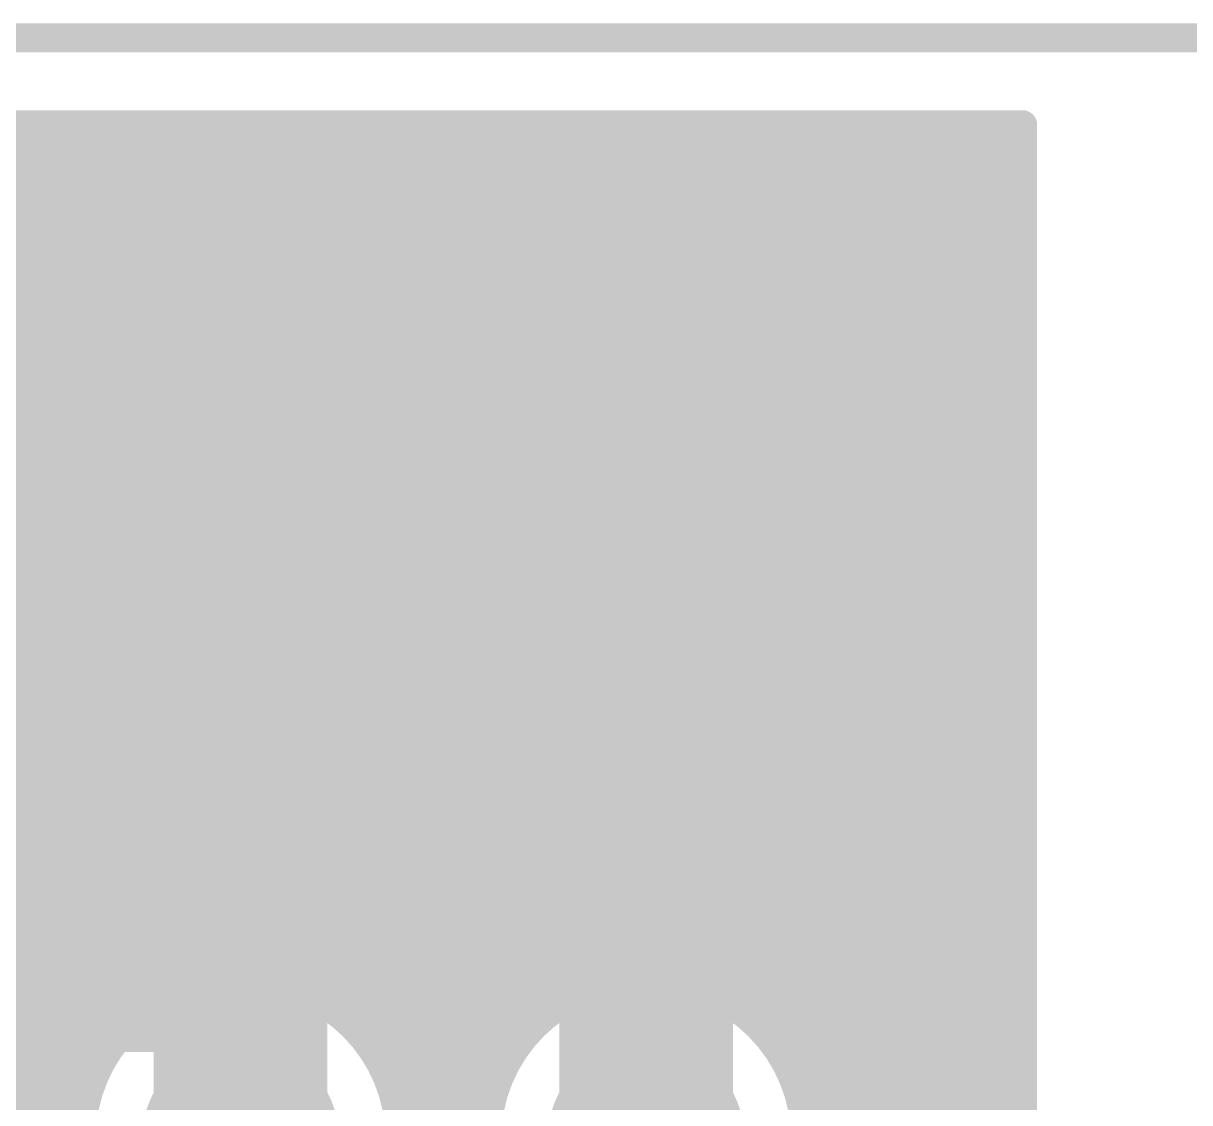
# Model space of a CAD drawing. Header units: millimetres. Extents: x 1.9 to 5.81, y 3 to 5.61.
# Drawn here: x 2.325 to 2.7277, y 5.2325 to 5.605 of the extents above; entities that cross this region are included whole.
import ezdxf

# ---------------------------------------------------------------- set-up
doc = ezdxf.new("R2010")
doc.units = ezdxf.units.MM
doc.header["$MEASUREMENT"] = 0
for name, color, linetype in [('BottomLayer', 5, 'Continuous'), ('BottomSolder', 6, 'Continuous'), ('KeepOutLayer', 6, 'Continuous'), ('MultiLayer', 9, 'Continuous'), ('TopLayer', 1, 'Continuous'), ('TopOverlay', 2, 'Continuous'), ('TopSolder', 216, 'Continuous')]:
    doc.layers.add(name, color=color, linetype=linetype)

msp = doc.modelspace()

# ---------------------------------------------------------------- linework, layer by layer
at = {"layer": 'BottomLayer'}
for points, const_width in [([(2.06423, 5.57), (2.67, 5.57)], 0.01), ([(2.06423, 5.57), (2.67, 5.57)], 0.01), ([(2.33, 5.335), (2.33, 5.57)], 0.01), ([(2.34, 5.335), (2.34, 5.57)], 0.01), ([(2.35, 5.335), (2.35, 5.57)], 0.01), ([(2.36, 5.335), (2.36, 5.57)], 0.01), ([(2.37, 5.335), (2.37, 5.57)], 0.01), ([(2.38, 5.335), (2.38, 5.57)], 0.01), ([(2.39, 5.335), (2.39, 5.57)], 0.01), ([(2.4, 5.335), (2.4, 5.57)], 0.01), ([(2.41, 5.33408), (2.41, 5.57)], 0.01), ([(2.42, 5.33123), (2.42, 5.57)], 0.01), ([(2.43, 5.3261), (2.43, 5.57)], 0.01), ([(2.44, 5.31775), (2.44, 5.57)], 0.01), ([(2.45, 5.30291), (2.45, 5.57)], 0.01), ([(2.46, 5.15278), (2.46, 5.57)], 0.01), ([(2.47, 5.14278), (2.47, 5.57)], 0.01), ([(2.48, 5.13278), (2.48, 5.57)], 0.01), ([(2.49, 5.24291), (2.49, 5.57)], 0.01), ([(2.5, 5.25775), (2.5, 5.57)], 0.01), ([(2.51, 5.2661), (2.51, 5.57)], 0.01), ([(2.52, 5.27123), (2.52, 5.57)], 0.01), ([(2.53, 5.27408), (2.53, 5.57)], 0.01), ([(2.54, 5.275), (2.54, 5.57)], 0.01), ([(2.55, 5.27408), (2.55, 5.57)], 0.01), ([(2.56, 5.27123), (2.56, 5.57)], 0.01), ([(2.57, 5.2661), (2.57, 5.57)], 0.01), ([(2.58, 5.25775), (2.58, 5.57)], 0.01), ([(2.59, 5.24291), (2.59, 5.57)], 0.01), ([(2.6, 5.01278), (2.6, 5.57)], 0.01), ([(2.61, 5.00278), (2.61, 5.57)], 0.01), ([(2.62, 4.99278), (2.62, 5.57)], 0.01), ([(2.63, 4.98278), (2.63, 5.57)], 0.01), ([(2.64, 4.97278), (2.64, 5.57)], 0.01), ([(2.65, 4.96278), (2.65, 5.57)], 0.01), ([(2.66, 4.95278), (2.66, 5.57)], 0.01), ([(2.67, 5.02), (2.67, 5.57)], 0.01), ([(2.67, 5.02), (2.67, 5.57)], 0.01), ([(2.07365, 5.56), (2.67, 5.56)], 0.01), ([(2.08078, 5.55), (2.67, 5.55)], 0.01), ([(2.08617, 5.54), (2.67, 5.54)], 0.01), ([(2.09014, 5.53), (2.67, 5.53)], 0.01), ([(2.09287, 5.52), (2.67, 5.52)], 0.01), ([(2.09447, 5.51), (2.67, 5.51)], 0.01), ([(2.095, 5.5), (2.67, 5.5)], 0.01), ([(2.09447, 5.49), (2.67, 5.49)], 0.01), ([(2.09287, 5.48), (2.67, 5.48)], 0.01), ([(2.09014, 5.47), (2.67, 5.47)], 0.01), ([(2.08617, 5.46), (2.67, 5.46)], 0.01), ([(2.08078, 5.45), (2.67, 5.45)], 0.01), ([(2.07365, 5.44), (2.67, 5.44)], 0.01), ([(2.06423, 5.43), (2.67, 5.43)], 0.01), ([(2.05123, 5.42), (2.67, 5.42)], 0.01), ([(2.03041, 5.41), (2.67, 5.41)], 0.01), ([(1.93, 5.4), (2.67, 5.4)], 0.01), ([(1.93, 5.39), (2.67, 5.39)], 0.01), ([(1.93, 5.38), (2.67, 5.38)], 0.01), ([(1.93, 5.37), (2.67, 5.37)], 0.01), ([(1.93, 5.36), (2.67, 5.36)], 0.01), ([(1.93, 5.35), (2.67, 5.35)], 0.01), ([(1.93, 5.34), (2.67, 5.34)], 0.01), ([(2.105, 5.335), (2.4, 5.335)], 0.01), ([(2.42291, 5.33), (2.67, 5.33)], 0.01), ([(2.43775, 5.32), (2.67, 5.32)], 0.01), ([(2.4461, 5.31), (2.67, 5.31)], 0.01), ([(2.08, 5.28), (2.4, 5.28)], 0.06), ([(2.4, 5.16), (2.4, 5.28)], 0.06), ([(2.45123, 5.3), (2.67, 5.3)], 0.01), ([(2.45408, 5.29), (2.67, 5.29)], 0.01), ([(2.275, 5.26), (2.68, 4.855)], 0.06), ([(2.54, 5.21), (2.54, 5.26)], 0.06), ([(2.455, 5.28), (2.67, 5.28)], 0.01), ([(2.455, 5.22), (2.455, 5.28)], 0.01), ([(2.54, 5.22), (2.54, 5.27)], 0.02), ([(2.455, 5.27), (2.51709, 5.27)], 0.01), ([(2.56291, 5.27), (2.67, 5.27)], 0.01), ([(2.455, 5.26), (2.50225, 5.26)], 0.01), ([(2.57775, 5.26), (2.67, 5.26)], 0.01), ([(2.455, 5.25), (2.4939, 5.25)], 0.01), ([(2.5861, 5.25), (2.67, 5.25)], 0.01), ([(2.455, 5.24), (2.48877, 5.24)], 0.01), ([(2.59123, 5.24), (2.67, 5.24)], 0.01), ([(2.455, 5.23), (2.48592, 5.23)], 0.01), ([(2.59408, 5.23), (2.67, 5.23)], 0.01)]:
    msp.add_lwpolyline(points, dxfattribs=dict(at, const_width=const_width))
for points, const_width in [([(2.3275, 5.57, 1), (2.3325, 5.57, 1)], 0.005), ([(2.3375, 5.57, 1), (2.3425, 5.57, 1)], 0.005), ([(2.3475, 5.57, 1), (2.3525, 5.57, 1)], 0.005), ([(2.3575, 5.57, 1), (2.3625, 5.57, 1)], 0.005), ([(2.3675, 5.57, 1), (2.3725, 5.57, 1)], 0.005), ([(2.3775, 5.57, 1), (2.3825, 5.57, 1)], 0.005), ([(2.3875, 5.57, 1), (2.3925, 5.57, 1)], 0.005), ([(2.3975, 5.57, 1), (2.4025, 5.57, 1)], 0.005), ([(2.4075, 5.57, 1), (2.4125, 5.57, 1)], 0.005), ([(2.4175, 5.57, 1), (2.4225, 5.57, 1)], 0.005), ([(2.4275, 5.57, 1), (2.4325, 5.57, 1)], 0.005), ([(2.4375, 5.57, 1), (2.4425, 5.57, 1)], 0.005), ([(2.4475, 5.57, 1), (2.4525, 5.57, 1)], 0.005), ([(2.4575, 5.57, 1), (2.4625, 5.57, 1)], 0.005), ([(2.4675, 5.57, 1), (2.4725, 5.57, 1)], 0.005), ([(2.4775, 5.57, 1), (2.4825, 5.57, 1)], 0.005), ([(2.4875, 5.57, 1), (2.4925, 5.57, 1)], 0.005), ([(2.4975, 5.57, 1), (2.5025, 5.57, 1)], 0.005), ([(2.5075, 5.57, 1), (2.5125, 5.57, 1)], 0.005), ([(2.5175, 5.57, 1), (2.5225, 5.57, 1)], 0.005), ([(2.5275, 5.57, 1), (2.5325, 5.57, 1)], 0.005), ([(2.5375, 5.57, 1), (2.5425, 5.57, 1)], 0.005), ([(2.5475, 5.57, 1), (2.5525, 5.57, 1)], 0.005), ([(2.5575, 5.57, 1), (2.5625, 5.57, 1)], 0.005), ([(2.5675, 5.57, 1), (2.5725, 5.57, 1)], 0.005), ([(2.5775, 5.57, 1), (2.5825, 5.57, 1)], 0.005), ([(2.5875, 5.57, 1), (2.5925, 5.57, 1)], 0.005), ([(2.5975, 5.57, 1), (2.6025, 5.57, 1)], 0.005), ([(2.6075, 5.57, 1), (2.6125, 5.57, 1)], 0.005), ([(2.6175, 5.57, 1), (2.6225, 5.57, 1)], 0.005), ([(2.6275, 5.57, 1), (2.6325, 5.57, 1)], 0.005), ([(2.6375, 5.57, 1), (2.6425, 5.57, 1)], 0.005), ([(2.6475, 5.57, 1), (2.6525, 5.57, 1)], 0.005), ([(2.6575, 5.57, 1), (2.6625, 5.57, 1)], 0.005), ([(2.6675, 5.57, 1), (2.6725, 5.57, 1)], 0.005), ([(2.6675, 5.57, 1), (2.6725, 5.57, 1)], 0.005), ([(2.6675, 5.57, 1), (2.6725, 5.57, 1)], 0.005), ([(2.6675, 5.57, 1), (2.6725, 5.57, 1)], 0.005), ([(2.6675, 5.56, 1), (2.6725, 5.56, 1)], 0.005), ([(2.6675, 5.55, 1), (2.6725, 5.55, 1)], 0.005), ([(2.6675, 5.54, 1), (2.6725, 5.54, 1)], 0.005), ([(2.6675, 5.53, 1), (2.6725, 5.53, 1)], 0.005), ([(2.6675, 5.52, 1), (2.6725, 5.52, 1)], 0.005), ([(2.6675, 5.51, 1), (2.6725, 5.51, 1)], 0.005), ([(2.6675, 5.5, 1), (2.6725, 5.5, 1)], 0.005), ([(2.6675, 5.49, 1), (2.6725, 5.49, 1)], 0.005), ([(2.6675, 5.48, 1), (2.6725, 5.48, 1)], 0.005), ([(2.6675, 5.47, 1), (2.6725, 5.47, 1)], 0.005), ([(2.6675, 5.46, 1), (2.6725, 5.46, 1)], 0.005), ([(2.6675, 5.45, 1), (2.6725, 5.45, 1)], 0.005), ([(2.6675, 5.44, 1), (2.6725, 5.44, 1)], 0.005), ([(2.6675, 5.43, 1), (2.6725, 5.43, 1)], 0.005), ([(2.6675, 5.42, 1), (2.6725, 5.42, 1)], 0.005), ([(2.6675, 5.41, 1), (2.6725, 5.41, 1)], 0.005), ([(2.6675, 5.4, 1), (2.6725, 5.4, 1)], 0.005), ([(2.6675, 5.39, 1), (2.6725, 5.39, 1)], 0.005), ([(2.6675, 5.38, 1), (2.6725, 5.38, 1)], 0.005), ([(2.6675, 5.37, 1), (2.6725, 5.37, 1)], 0.005), ([(2.6675, 5.36, 1), (2.6725, 5.36, 1)], 0.005), ([(2.6675, 5.35, 1), (2.6725, 5.35, 1)], 0.005), ([(2.6675, 5.34, 1), (2.6725, 5.34, 1)], 0.005), ([(2.3275, 5.335, 1), (2.3325, 5.335, 1)], 0.005), ([(2.3375, 5.335, 1), (2.3425, 5.335, 1)], 0.005), ([(2.3475, 5.335, 1), (2.3525, 5.335, 1)], 0.005), ([(2.3575, 5.335, 1), (2.3625, 5.335, 1)], 0.005), ([(2.3675, 5.335, 1), (2.3725, 5.335, 1)], 0.005), ([(2.3775, 5.335, 1), (2.3825, 5.335, 1)], 0.005), ([(2.3875, 5.335, 1), (2.3925, 5.335, 1)], 0.005), ([(2.3975, 5.335, 1), (2.4025, 5.335, 1)], 0.005), ([(2.3975, 5.335, 1), (2.4025, 5.335, 1)], 0.005), ([(2.3975, 5.335, 1), (2.4025, 5.335, 1)], 0.005), ([(2.3975, 5.335, 1), (2.4025, 5.335, 1)], 0.005), ([(2.4075, 5.33408, 1), (2.4125, 5.33408, 1)], 0.005), ([(2.4175, 5.33123, 1), (2.4225, 5.33123, 1)], 0.005), ([(2.42041, 5.33, 1), (2.42541, 5.33, 1)], 0.005), ([(2.6675, 5.33, 1), (2.6725, 5.33, 1)], 0.005), ([(2.4275, 5.3261, 1), (2.4325, 5.3261, 1)], 0.005), ([(2.43525, 5.32, 1), (2.44025, 5.32, 1)], 0.005), ([(2.6675, 5.32, 1), (2.6725, 5.32, 1)], 0.005), ([(2.4375, 5.31775, 1), (2.4425, 5.31775, 1)], 0.005), ([(2.4436, 5.31, 1), (2.4486, 5.31, 1)], 0.005), ([(2.6675, 5.31, 1), (2.6725, 5.31, 1)], 0.005), ([(2.385, 5.28, 1), (2.415, 5.28, 1)], 0.03), ([(2.385, 5.28, 1), (2.415, 5.28, 1)], 0.03), ([(2.4475, 5.30291, 1), (2.4525, 5.30291, 1)], 0.005), ([(2.44873, 5.3, 1), (2.45373, 5.3, 1)], 0.005), ([(2.6675, 5.3, 1), (2.6725, 5.3, 1)], 0.005), ([(2.45158, 5.29, 1), (2.45658, 5.29, 1)], 0.005), ([(2.6675, 5.29, 1), (2.6725, 5.29, 1)], 0.005), ([(2.525, 5.26, 1), (2.555, 5.26, 1)], 0.03), ([(2.4525, 5.28, 1), (2.4575, 5.28, 1)], 0.005), ([(2.4525, 5.28, 1), (2.4575, 5.28, 1)], 0.005), ([(2.4525, 5.28, 1), (2.4575, 5.28, 1)], 0.005), ([(2.4525, 5.28, 1), (2.4575, 5.28, 1)], 0.005), ([(2.6675, 5.28, 1), (2.6725, 5.28, 1)], 0.005), ([(2.595, 5.22, 1), (2.485, 5.22, 1)], 0.01), ([(2.5275, 5.27408, 1), (2.5325, 5.27408, 1)], 0.005), ([(2.535, 5.27, 1), (2.545, 5.27, 1)], 0.01), ([(2.5375, 5.275, 1), (2.5425, 5.275, 1)], 0.005), ([(2.5475, 5.27408, 1), (2.5525, 5.27408, 1)], 0.005), ([(2.4525, 5.27, 1), (2.4575, 5.27, 1)], 0.005), ([(2.51459, 5.27, 1), (2.51959, 5.27, 1)], 0.005), ([(2.5175, 5.27123, 1), (2.5225, 5.27123, 1)], 0.005), ([(2.5575, 5.27123, 1), (2.5625, 5.27123, 1)], 0.005), ([(2.56041, 5.27, 1), (2.56541, 5.27, 1)], 0.005), ([(2.6675, 5.27, 1), (2.6725, 5.27, 1)], 0.005), ([(2.5075, 5.2661, 1), (2.5125, 5.2661, 1)], 0.005), ([(2.5675, 5.2661, 1), (2.5725, 5.2661, 1)], 0.005), ([(2.4525, 5.26, 1), (2.4575, 5.26, 1)], 0.005), ([(2.49975, 5.26, 1), (2.50475, 5.26, 1)], 0.005), ([(2.57525, 5.26, 1), (2.58025, 5.26, 1)], 0.005), ([(2.6675, 5.26, 1), (2.6725, 5.26, 1)], 0.005), ([(2.4975, 5.25775, 1), (2.5025, 5.25775, 1)], 0.005), ([(2.5775, 5.25775, 1), (2.5825, 5.25775, 1)], 0.005), ([(2.4525, 5.25, 1), (2.4575, 5.25, 1)], 0.005), ([(2.4914, 5.25, 1), (2.4964, 5.25, 1)], 0.005), ([(2.5836, 5.25, 1), (2.5886, 5.25, 1)], 0.005), ([(2.6675, 5.25, 1), (2.6725, 5.25, 1)], 0.005), ([(2.385, 5.22, 1), (2.415, 5.22, 1)], 0.03), ([(2.4875, 5.24291, 1), (2.4925, 5.24291, 1)], 0.005), ([(2.525, 5.22, 1), (2.555, 5.22, 1)], 0.03), ([(2.5875, 5.24291, 1), (2.5925, 5.24291, 1)], 0.005), ([(2.4525, 5.24, 1), (2.4575, 5.24, 1)], 0.005), ([(2.48627, 5.24, 1), (2.49127, 5.24, 1)], 0.005), ([(2.58873, 5.24, 1), (2.59373, 5.24, 1)], 0.005), ([(2.6675, 5.24, 1), (2.6725, 5.24, 1)], 0.005), ([(2.525, 5.21, 1), (2.555, 5.21, 1)], 0.03), ([(2.4525, 5.23, 1), (2.4575, 5.23, 1)], 0.005), ([(2.48342, 5.23, 1), (2.48842, 5.23, 1)], 0.005), ([(2.59158, 5.23, 1), (2.59658, 5.23, 1)], 0.005), ([(2.6675, 5.23, 1), (2.6725, 5.23, 1)], 0.005)]:
    msp.add_lwpolyline(points, format="xyb", close=True, dxfattribs=dict(at, const_width=const_width))
at = {"layer": 'BottomLayer', "const_width": 0.01}
msp.add_lwpolyline([(2.4, 5.335, -0.414214), (2.455, 5.28)], format="xyb", dxfattribs=at)
msp.add_lwpolyline([(2.4, 5.335, -0.414214), (2.455, 5.28)], format="xyb", dxfattribs=at)
at = {"layer": 'BottomSolder', "const_width": 0.034}
for points in [[(2.383, 5.22, 1), (2.417, 5.22, 1)], [(2.383, 5.22, 1), (2.417, 5.22, 1)], [(2.523, 5.22, 1), (2.557, 5.22, 1)], [(2.523, 5.22, 1), (2.557, 5.22, 1)]]:
    msp.add_lwpolyline(points, format="xyb", close=True, dxfattribs=at)
at = {"layer": 'KeepOutLayer', "const_width": 0.01}
msp.add_lwpolyline([(1.9, 5.6), (5.8, 5.6)], dxfattribs=at)
at = {"layer": 'MultiLayer', "const_width": 0.03}
for points in [[(2.385, 5.22, 1), (2.415, 5.22, 1)], [(2.525, 5.22, 1), (2.555, 5.22, 1)]]:
    msp.add_lwpolyline(points, format="xyb", close=True, dxfattribs=at)
at = {"layer": 'TopLayer'}
for points, const_width in [([(2.06423, 5.57), (2.67, 5.57)], 0.01), ([(2.06423, 5.57), (2.67, 5.57)], 0.01), ([(2.33, 4.615), (2.33, 5.57)], 0.01), ([(2.34, 4.615), (2.34, 5.57)], 0.01), ([(2.35, 5.24291), (2.35, 5.57)], 0.01), ([(2.36, 5.25775), (2.36, 5.57)], 0.01), ([(2.37, 5.2661), (2.37, 5.57)], 0.01), ([(2.38, 5.27123), (2.38, 5.57)], 0.01), ([(2.39, 5.27408), (2.39, 5.57)], 0.01), ([(2.4, 5.275), (2.4, 5.57)], 0.01), ([(2.41, 5.27408), (2.41, 5.57)], 0.01), ([(2.42, 5.27123), (2.42, 5.57)], 0.01), ([(2.43, 5.2661), (2.43, 5.57)], 0.01), ([(2.44, 5.25775), (2.44, 5.57)], 0.01), ([(2.45, 5.24291), (2.45, 5.57)], 0.01), ([(2.46, 4.615), (2.46, 5.57)], 0.01), ([(2.47, 4.615), (2.47, 5.57)], 0.01), ([(2.48, 4.615), (2.48, 5.57)], 0.01), ([(2.49, 5.24291), (2.49, 5.57)], 0.01), ([(2.5, 5.25775), (2.5, 5.57)], 0.01), ([(2.51, 5.2661), (2.51, 5.57)], 0.01), ([(2.52, 5.27123), (2.52, 5.57)], 0.01), ([(2.53, 5.27408), (2.53, 5.57)], 0.01), ([(2.54, 5.275), (2.54, 5.57)], 0.01), ([(2.55, 5.27408), (2.55, 5.57)], 0.01), ([(2.56, 5.27123), (2.56, 5.57)], 0.01), ([(2.57, 5.2661), (2.57, 5.57)], 0.01), ([(2.58, 5.25775), (2.58, 5.57)], 0.01), ([(2.59, 5.24291), (2.59, 5.57)], 0.01), ([(2.6, 4.615), (2.6, 5.57)], 0.01), ([(2.61, 4.615), (2.61, 5.57)], 0.01), ([(2.62, 4.615), (2.62, 5.57)], 0.01), ([(2.63, 4.615), (2.63, 5.57)], 0.01), ([(2.64, 4.615), (2.64, 5.57)], 0.01), ([(2.65, 4.615), (2.65, 5.57)], 0.01), ([(2.66, 4.615), (2.66, 5.57)], 0.01), ([(2.67, 5.02), (2.67, 5.57)], 0.01), ([(2.67, 5.02), (2.67, 5.57)], 0.01), ([(2.07365, 5.56), (2.67, 5.56)], 0.01), ([(2.08078, 5.55), (2.67, 5.55)], 0.01), ([(2.08617, 5.54), (2.67, 5.54)], 0.01), ([(2.09014, 5.53), (2.67, 5.53)], 0.01), ([(2.09287, 5.52), (2.67, 5.52)], 0.01), ([(2.09447, 5.51), (2.67, 5.51)], 0.01), ([(2.095, 5.5), (2.67, 5.5)], 0.01), ([(2.09447, 5.49), (2.67, 5.49)], 0.01), ([(2.09287, 5.48), (2.67, 5.48)], 0.01), ([(2.09014, 5.47), (2.67, 5.47)], 0.01), ([(2.08617, 5.46), (2.67, 5.46)], 0.01), ([(2.08078, 5.45), (2.67, 5.45)], 0.01), ([(2.07365, 5.44), (2.67, 5.44)], 0.01), ([(2.06423, 5.43), (2.67, 5.43)], 0.01), ([(2.05123, 5.42), (2.67, 5.42)], 0.01), ([(2.03041, 5.41), (2.67, 5.41)], 0.01), ([(1.93, 5.4), (2.67, 5.4)], 0.01), ([(1.93, 5.39), (2.67, 5.39)], 0.01), ([(1.93, 5.38), (2.67, 5.38)], 0.01), ([(1.93, 5.37), (2.67, 5.37)], 0.01), ([(1.93, 5.36), (2.67, 5.36)], 0.01), ([(1.93, 5.35), (2.67, 5.35)], 0.01), ([(1.93, 5.34), (2.67, 5.34)], 0.01), ([(1.93, 5.33), (2.67, 5.33)], 0.01), ([(1.93, 5.32), (2.67, 5.32)], 0.01), ([(1.93, 5.31), (2.67, 5.31)], 0.01), ([(1.93, 5.3), (2.67, 5.3)], 0.01), ([(1.93, 5.29), (2.67, 5.29)], 0.01), ([(1.93, 5.28), (2.67, 5.28)], 0.01), ([(2.54, 5.22), (2.54, 5.27)], 0.02), ([(1.93, 5.27), (2.37709, 5.27)], 0.01), ([(2.42291, 5.27), (2.51709, 5.27)], 0.01), ([(2.56291, 5.27), (2.67, 5.27)], 0.01), ([(1.93, 5.26), (2.36225, 5.26)], 0.01), ([(2.43775, 5.26), (2.50225, 5.26)], 0.01), ([(2.57775, 5.26), (2.67, 5.26)], 0.01), ([(1.93, 5.25), (2.3539, 5.25)], 0.01), ([(2.4461, 5.25), (2.4939, 5.25)], 0.01), ([(2.5861, 5.25), (2.67, 5.25)], 0.01), ([(1.93, 5.24), (2.34877, 5.24)], 0.01), ([(2.45123, 5.24), (2.48877, 5.24)], 0.01), ([(2.59123, 5.24), (2.67, 5.24)], 0.01), ([(1.93, 5.23), (2.34592, 5.23)], 0.01), ([(2.45408, 5.23), (2.48592, 5.23)], 0.01), ([(2.59408, 5.23), (2.67, 5.23)], 0.01)]:
    msp.add_lwpolyline(points, dxfattribs=dict(at, const_width=const_width))
for points, const_width in [([(2.3275, 5.57, 1), (2.3325, 5.57, 1)], 0.005), ([(2.3375, 5.57, 1), (2.3425, 5.57, 1)], 0.005), ([(2.3475, 5.57, 1), (2.3525, 5.57, 1)], 0.005), ([(2.3575, 5.57, 1), (2.3625, 5.57, 1)], 0.005), ([(2.3675, 5.57, 1), (2.3725, 5.57, 1)], 0.005), ([(2.3775, 5.57, 1), (2.3825, 5.57, 1)], 0.005), ([(2.3875, 5.57, 1), (2.3925, 5.57, 1)], 0.005), ([(2.3975, 5.57, 1), (2.4025, 5.57, 1)], 0.005), ([(2.4075, 5.57, 1), (2.4125, 5.57, 1)], 0.005), ([(2.4175, 5.57, 1), (2.4225, 5.57, 1)], 0.005), ([(2.4275, 5.57, 1), (2.4325, 5.57, 1)], 0.005), ([(2.4375, 5.57, 1), (2.4425, 5.57, 1)], 0.005), ([(2.4475, 5.57, 1), (2.4525, 5.57, 1)], 0.005), ([(2.4575, 5.57, 1), (2.4625, 5.57, 1)], 0.005), ([(2.4675, 5.57, 1), (2.4725, 5.57, 1)], 0.005), ([(2.4775, 5.57, 1), (2.4825, 5.57, 1)], 0.005), ([(2.4875, 5.57, 1), (2.4925, 5.57, 1)], 0.005), ([(2.4975, 5.57, 1), (2.5025, 5.57, 1)], 0.005), ([(2.5075, 5.57, 1), (2.5125, 5.57, 1)], 0.005), ([(2.5175, 5.57, 1), (2.5225, 5.57, 1)], 0.005), ([(2.5275, 5.57, 1), (2.5325, 5.57, 1)], 0.005), ([(2.5375, 5.57, 1), (2.5425, 5.57, 1)], 0.005), ([(2.5475, 5.57, 1), (2.5525, 5.57, 1)], 0.005), ([(2.5575, 5.57, 1), (2.5625, 5.57, 1)], 0.005), ([(2.5675, 5.57, 1), (2.5725, 5.57, 1)], 0.005), ([(2.5775, 5.57, 1), (2.5825, 5.57, 1)], 0.005), ([(2.5875, 5.57, 1), (2.5925, 5.57, 1)], 0.005), ([(2.5975, 5.57, 1), (2.6025, 5.57, 1)], 0.005), ([(2.6075, 5.57, 1), (2.6125, 5.57, 1)], 0.005), ([(2.6175, 5.57, 1), (2.6225, 5.57, 1)], 0.005), ([(2.6275, 5.57, 1), (2.6325, 5.57, 1)], 0.005), ([(2.6375, 5.57, 1), (2.6425, 5.57, 1)], 0.005), ([(2.6475, 5.57, 1), (2.6525, 5.57, 1)], 0.005), ([(2.6575, 5.57, 1), (2.6625, 5.57, 1)], 0.005), ([(2.6675, 5.57, 1), (2.6725, 5.57, 1)], 0.005), ([(2.6675, 5.57, 1), (2.6725, 5.57, 1)], 0.005), ([(2.6675, 5.57, 1), (2.6725, 5.57, 1)], 0.005), ([(2.6675, 5.57, 1), (2.6725, 5.57, 1)], 0.005), ([(2.6675, 5.56, 1), (2.6725, 5.56, 1)], 0.005), ([(2.6675, 5.55, 1), (2.6725, 5.55, 1)], 0.005), ([(2.6675, 5.54, 1), (2.6725, 5.54, 1)], 0.005), ([(2.6675, 5.53, 1), (2.6725, 5.53, 1)], 0.005), ([(2.6675, 5.52, 1), (2.6725, 5.52, 1)], 0.005), ([(2.6675, 5.51, 1), (2.6725, 5.51, 1)], 0.005), ([(2.6675, 5.5, 1), (2.6725, 5.5, 1)], 0.005), ([(2.6675, 5.49, 1), (2.6725, 5.49, 1)], 0.005), ([(2.6675, 5.48, 1), (2.6725, 5.48, 1)], 0.005), ([(2.6675, 5.47, 1), (2.6725, 5.47, 1)], 0.005), ([(2.6675, 5.46, 1), (2.6725, 5.46, 1)], 0.005), ([(2.6675, 5.45, 1), (2.6725, 5.45, 1)], 0.005), ([(2.6675, 5.44, 1), (2.6725, 5.44, 1)], 0.005), ([(2.6675, 5.43, 1), (2.6725, 5.43, 1)], 0.005), ([(2.6675, 5.42, 1), (2.6725, 5.42, 1)], 0.005), ([(2.6675, 5.41, 1), (2.6725, 5.41, 1)], 0.005), ([(2.6675, 5.4, 1), (2.6725, 5.4, 1)], 0.005), ([(2.6675, 5.39, 1), (2.6725, 5.39, 1)], 0.005), ([(2.6675, 5.38, 1), (2.6725, 5.38, 1)], 0.005), ([(2.6675, 5.37, 1), (2.6725, 5.37, 1)], 0.005), ([(2.6675, 5.36, 1), (2.6725, 5.36, 1)], 0.005), ([(2.6675, 5.35, 1), (2.6725, 5.35, 1)], 0.005), ([(2.6675, 5.34, 1), (2.6725, 5.34, 1)], 0.005), ([(2.6675, 5.33, 1), (2.6725, 5.33, 1)], 0.005), ([(2.6675, 5.32, 1), (2.6725, 5.32, 1)], 0.005), ([(2.6675, 5.31, 1), (2.6725, 5.31, 1)], 0.005), ([(2.6675, 5.3, 1), (2.6725, 5.3, 1)], 0.005), ([(2.6675, 5.29, 1), (2.6725, 5.29, 1)], 0.005), ([(2.6675, 5.28, 1), (2.6725, 5.28, 1)], 0.005), ([(2.455, 5.22, 1), (2.345, 5.22, 1)], 0.01), ([(2.3875, 5.27408, 1), (2.3925, 5.27408, 1)], 0.005), ([(2.3975, 5.275, 1), (2.4025, 5.275, 1)], 0.005), ([(2.4075, 5.27408, 1), (2.4125, 5.27408, 1)], 0.005), ([(2.595, 5.22, 1), (2.485, 5.22, 1)], 0.01), ([(2.5275, 5.27408, 1), (2.5325, 5.27408, 1)], 0.005), ([(2.535, 5.27, 1), (2.545, 5.27, 1)], 0.01), ([(2.5375, 5.275, 1), (2.5425, 5.275, 1)], 0.005), ([(2.5475, 5.27408, 1), (2.5525, 5.27408, 1)], 0.005), ([(2.37459, 5.27, 1), (2.37959, 5.27, 1)], 0.005), ([(2.3775, 5.27123, 1), (2.3825, 5.27123, 1)], 0.005), ([(2.4175, 5.27123, 1), (2.4225, 5.27123, 1)], 0.005), ([(2.42041, 5.27, 1), (2.42541, 5.27, 1)], 0.005), ([(2.51459, 5.27, 1), (2.51959, 5.27, 1)], 0.005), ([(2.5175, 5.27123, 1), (2.5225, 5.27123, 1)], 0.005), ([(2.5575, 5.27123, 1), (2.5625, 5.27123, 1)], 0.005), ([(2.56041, 5.27, 1), (2.56541, 5.27, 1)], 0.005), ([(2.6675, 5.27, 1), (2.6725, 5.27, 1)], 0.005), ([(2.3675, 5.2661, 1), (2.3725, 5.2661, 1)], 0.005), ([(2.4275, 5.2661, 1), (2.4325, 5.2661, 1)], 0.005), ([(2.5075, 5.2661, 1), (2.5125, 5.2661, 1)], 0.005), ([(2.5675, 5.2661, 1), (2.5725, 5.2661, 1)], 0.005), ([(2.35975, 5.26, 1), (2.36475, 5.26, 1)], 0.005), ([(2.43525, 5.26, 1), (2.44025, 5.26, 1)], 0.005), ([(2.49975, 5.26, 1), (2.50475, 5.26, 1)], 0.005), ([(2.57525, 5.26, 1), (2.58025, 5.26, 1)], 0.005), ([(2.6675, 5.26, 1), (2.6725, 5.26, 1)], 0.005), ([(2.3575, 5.25775, 1), (2.3625, 5.25775, 1)], 0.005), ([(2.4375, 5.25775, 1), (2.4425, 5.25775, 1)], 0.005), ([(2.4975, 5.25775, 1), (2.5025, 5.25775, 1)], 0.005), ([(2.5775, 5.25775, 1), (2.5825, 5.25775, 1)], 0.005), ([(2.3514, 5.25, 1), (2.3564, 5.25, 1)], 0.005), ([(2.4436, 5.25, 1), (2.4486, 5.25, 1)], 0.005), ([(2.4914, 5.25, 1), (2.4964, 5.25, 1)], 0.005), ([(2.5836, 5.25, 1), (2.5886, 5.25, 1)], 0.005), ([(2.6675, 5.25, 1), (2.6725, 5.25, 1)], 0.005), ([(2.3475, 5.24291, 1), (2.3525, 5.24291, 1)], 0.005), ([(2.385, 5.22, 1), (2.415, 5.22, 1)], 0.03), ([(2.4475, 5.24291, 1), (2.4525, 5.24291, 1)], 0.005), ([(2.4875, 5.24291, 1), (2.4925, 5.24291, 1)], 0.005), ([(2.525, 5.22, 1), (2.555, 5.22, 1)], 0.03), ([(2.5875, 5.24291, 1), (2.5925, 5.24291, 1)], 0.005), ([(2.34627, 5.24, 1), (2.35127, 5.24, 1)], 0.005), ([(2.44873, 5.24, 1), (2.45373, 5.24, 1)], 0.005), ([(2.48627, 5.24, 1), (2.49127, 5.24, 1)], 0.005), ([(2.58873, 5.24, 1), (2.59373, 5.24, 1)], 0.005), ([(2.6675, 5.24, 1), (2.6725, 5.24, 1)], 0.005), ([(2.34342, 5.23, 1), (2.34842, 5.23, 1)], 0.005), ([(2.45158, 5.23, 1), (2.45658, 5.23, 1)], 0.005), ([(2.48342, 5.23, 1), (2.48842, 5.23, 1)], 0.005), ([(2.59158, 5.23, 1), (2.59658, 5.23, 1)], 0.005), ([(2.6675, 5.23, 1), (2.6725, 5.23, 1)], 0.005)]:
    msp.add_lwpolyline(points, format="xyb", close=True, dxfattribs=dict(at, const_width=const_width))
at = {"layer": 'TopOverlay'}
for points, const_width in [([(2.61, 5.22, 1), (2.33, 5.22, 1)], 0.01), ([(2.3975, 5.31, 1), (2.4025, 5.31, 1)], 0.005), ([(2.3775, 5.29, 1), (2.3825, 5.29, 1)], 0.005), ([(2.4175, 5.29, 1), (2.4225, 5.29, 1)], 0.005), ([(2.3975, 5.27, 1), (2.4025, 5.27, 1)], 0.005)]:
    msp.add_lwpolyline(points, format="xyb", close=True, dxfattribs=dict(at, const_width=const_width))
at = {"layer": 'TopOverlay', "const_width": 0.01}
for points in [[(2.4, 5.27), (2.4, 5.31)], [(2.38, 5.29), (2.42, 5.29)]]:
    msp.add_lwpolyline(points, dxfattribs=at)
at = {"layer": 'TopSolder', "const_width": 0.034}
for points in [[(2.383, 5.22, 1), (2.417, 5.22, 1)], [(2.383, 5.22, 1), (2.417, 5.22, 1)], [(2.523, 5.22, 1), (2.557, 5.22, 1)], [(2.523, 5.22, 1), (2.557, 5.22, 1)]]:
    msp.add_lwpolyline(points, format="xyb", close=True, dxfattribs=at)

doc.saveas('drawing.dxf')
